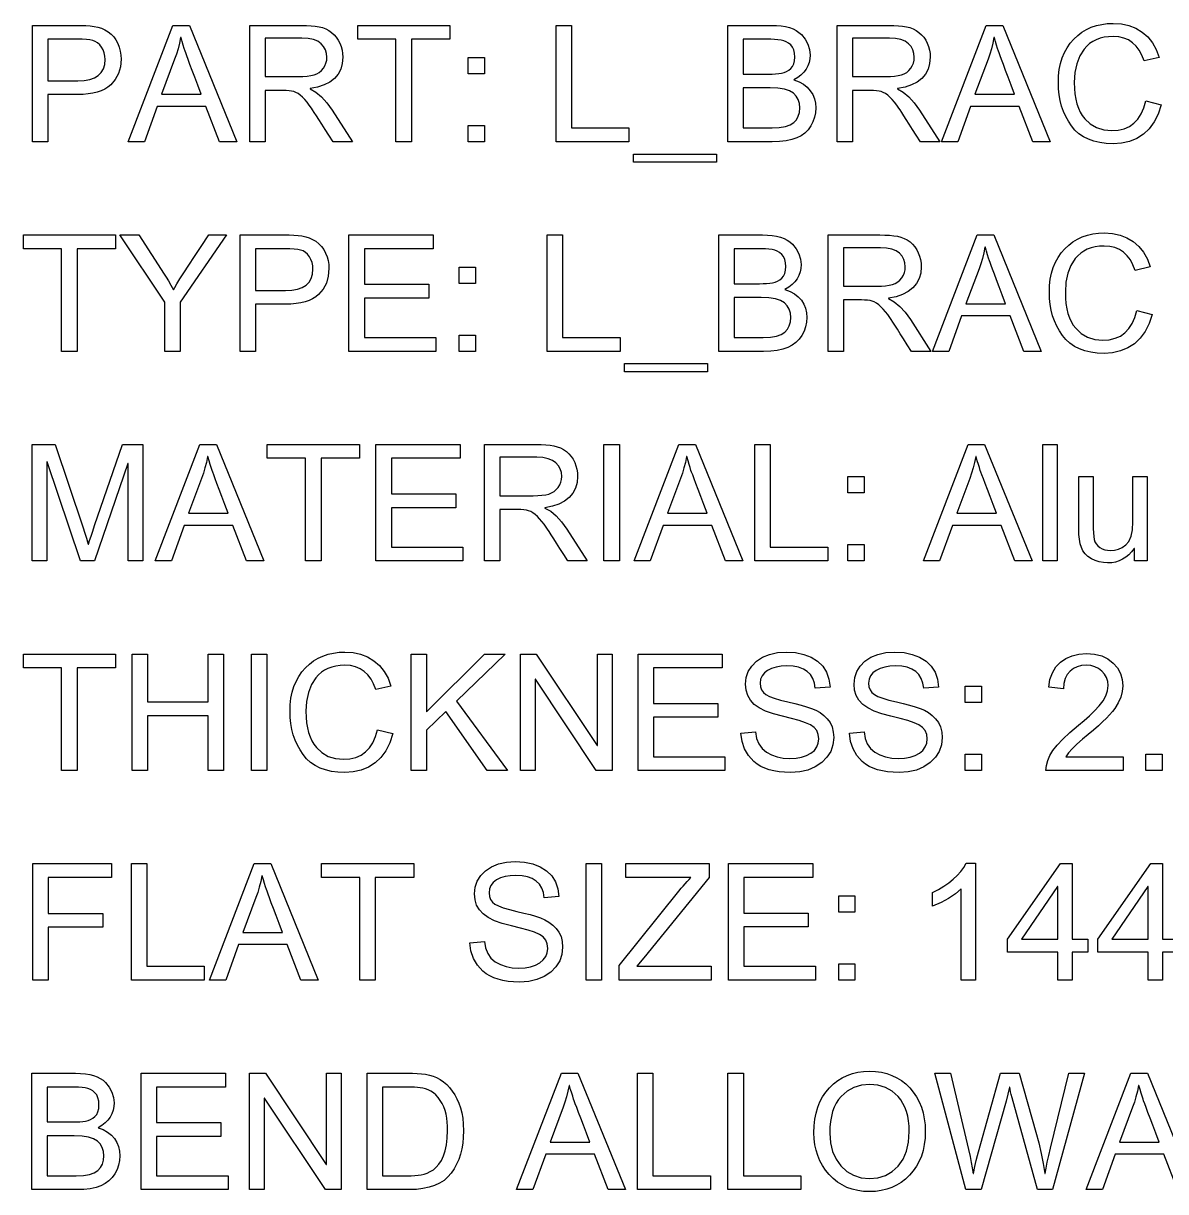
# Model space of a CAD drawing. Header units: millimetres. Extents: x 0 to 144, y 0 to 262.
# Drawn here: x 0.2 to 49.2, y 211.9 to 262.1 of the extents above; entities that cross this region are included whole.
import ezdxf

# ---------------------------------------------------------------- set-up
doc = ezdxf.new("R2010")
doc.units = ezdxf.units.MM
doc.layers.add('TEXT', color=7, linetype='CONTINUOUS')

msp = doc.modelspace()

# ---------------------------------------------------------------- linework, layer by layer
at = {"layer": 'TEXT'}
for points in [[(0.539, 262), (2.425, 262), (2.641, 261.997), (2.841, 261.989), (3.025, 261.975), (3.194, 261.956), (3.352, 261.925), (3.505, 261.876), (3.652, 261.81), (3.793, 261.725), (3.922, 261.624), (4.035, 261.506), (4.131, 261.372), (4.21, 261.221), (4.272, 261.059), (4.317, 260.895), (4.343, 260.726), (4.352, 260.554), (4.324, 260.225), (4.241, 259.93), (4.102, 259.67), (3.907, 259.444), (3.787, 259.346), (3.651, 259.261), (3.498, 259.189), (3.328, 259.13), (3.141, 259.085), (2.937, 259.052), (2.717, 259.032), (2.48, 259.026), (1.201, 259.026), (1.201, 257), (0.539, 257), (0.539, 262)], [(9.325, 257), (8.578, 257), (7.991, 258.521), (5.904, 258.521), (5.351, 257), (4.652, 257), (6.572, 262), (7.285, 262), (9.325, 257)], [(14.284, 257), (13.452, 257), (13.274, 257.281), (13.113, 257.533), (12.971, 257.757), (12.846, 257.952), (12.739, 258.119), (12.65, 258.258), (12.578, 258.368), (12.524, 258.45), (12.432, 258.579), (12.338, 258.7), (12.242, 258.811), (12.144, 258.912), (12.045, 258.999), (11.95, 259.069), (11.858, 259.121), (11.768, 259.156), (11.673, 259.178), (11.564, 259.194), (11.441, 259.203), (11.303, 259.207), (10.539, 259.207), (10.539, 257), (9.877, 257), (9.877, 262), (12.091, 262), (12.308, 261.996), (12.508, 261.986), (12.689, 261.967), (12.851, 261.942), (13, 261.905), (13.139, 261.852), (13.27, 261.783), (13.39, 261.698), (13.499, 261.599), (13.595, 261.488), (13.678, 261.365), (13.747, 261.229), (13.801, 261.086), (13.84, 260.938), (13.863, 260.787), (13.871, 260.632), (13.849, 260.363), (13.782, 260.122), (13.67, 259.908), (13.513, 259.722), (13.313, 259.565), (13.073, 259.44), (12.792, 259.347), (12.469, 259.285), (12.469, 259.271), (12.716, 259.131), (12.955, 258.933), (13.187, 258.676), (13.411, 258.361), (14.284, 257)], [(18.475, 261.407), (16.821, 261.407), (16.821, 257), (16.156, 257), (16.156, 261.407), (14.516, 261.407), (14.516, 262), (18.475, 262), (18.475, 261.407)], [(26.163, 257), (23.035, 257), (23.035, 262), (23.697, 262), (23.697, 257.593), (26.163, 257.593), (26.163, 257)], [(33.247, 259.66), (33.467, 259.577), (33.658, 259.472), (33.82, 259.345), (33.951, 259.195), (34.053, 259.028), (34.126, 258.848), (34.17, 258.657), (34.185, 258.453), (34.172, 258.247), (34.132, 258.05), (34.066, 257.862), (33.973, 257.682), (33.857, 257.518), (33.718, 257.377), (33.556, 257.26), (33.373, 257.165), (33.161, 257.093), (32.915, 257.041), (32.635, 257.01), (32.319, 257), (30.406, 257), (30.406, 262), (32.282, 262), (32.501, 261.994), (32.703, 261.975), (32.889, 261.944), (33.058, 261.901), (33.21, 261.845), (33.346, 261.777), (33.464, 261.697), (33.566, 261.604), (33.729, 261.401), (33.846, 261.187), (33.916, 260.961), (33.939, 260.724), (33.929, 260.564), (33.896, 260.409), (33.842, 260.261), (33.767, 260.119), (33.67, 259.986), (33.551, 259.865), (33.41, 259.757), (33.247, 259.66)], [(39.512, 257), (38.68, 257), (38.502, 257.281), (38.342, 257.533), (38.2, 257.757), (38.075, 257.952), (37.968, 258.119), (37.878, 258.258), (37.806, 258.368), (37.752, 258.45), (37.661, 258.579), (37.567, 258.7), (37.471, 258.811), (37.372, 258.912), (37.274, 258.999), (37.179, 259.069), (37.086, 259.121), (36.997, 259.156), (36.902, 259.178), (36.793, 259.194), (36.669, 259.203), (36.531, 259.207), (35.767, 259.207), (35.767, 257), (35.106, 257), (35.106, 262), (37.319, 262), (37.537, 261.996), (37.736, 261.986), (37.917, 261.967), (38.08, 261.942), (38.229, 261.905), (38.368, 261.852), (38.498, 261.783), (38.619, 261.698), (38.728, 261.599), (38.824, 261.488), (38.906, 261.365), (38.975, 261.229), (39.03, 261.086), (39.068, 260.938), (39.092, 260.787), (39.1, 260.632), (39.077, 260.363), (39.01, 260.122), (38.898, 259.908), (38.741, 259.722), (38.542, 259.565), (38.302, 259.44), (38.02, 259.347), (37.698, 259.285), (37.698, 259.271), (37.945, 259.131), (38.184, 258.933), (38.415, 258.676), (38.639, 258.361), (39.512, 257)], [(44.256, 257), (43.51, 257), (42.923, 258.521), (40.836, 258.521), (40.283, 257), (39.584, 257), (41.504, 262), (42.217, 262), (44.256, 257)], [(49.021, 258.586), (48.892, 258.191), (48.721, 257.851), (48.511, 257.563), (48.259, 257.329), (47.973, 257.148), (47.661, 257.018), (47.321, 256.941), (46.954, 256.915), (46.658, 256.927), (46.382, 256.963), (46.127, 257.023), (45.893, 257.107), (45.68, 257.215), (45.488, 257.347), (45.316, 257.504), (45.165, 257.684), (45.034, 257.881), (44.92, 258.088), (44.824, 258.305), (44.745, 258.531), (44.683, 258.767), (44.639, 259.013), (44.613, 259.269), (44.604, 259.534), (44.615, 259.825), (44.646, 260.1), (44.697, 260.359), (44.769, 260.601), (44.862, 260.827), (44.976, 261.037), (45.11, 261.231), (45.264, 261.408), (45.435, 261.567), (45.618, 261.704), (45.812, 261.821), (46.019, 261.916), (46.236, 261.99), (46.466, 262.043), (46.708, 262.075), (46.961, 262.085), (47.313, 262.062), (47.638, 261.992), (47.937, 261.876), (48.209, 261.714), (48.449, 261.506), (48.65, 261.256), (48.812, 260.962), (48.936, 260.626), (48.288, 260.472), (48.195, 260.717), (48.082, 260.929), (47.946, 261.109), (47.79, 261.256), (47.612, 261.371), (47.414, 261.453), (47.195, 261.503), (46.954, 261.519), (46.756, 261.511), (46.57, 261.486), (46.396, 261.444), (46.235, 261.385), (46.086, 261.309), (45.949, 261.217), (45.825, 261.108), (45.713, 260.982), (45.528, 260.69), (45.396, 260.353), (45.316, 259.97), (45.29, 259.541), (45.297, 259.288), (45.318, 259.053), (45.352, 258.833), (45.401, 258.631), (45.464, 258.446), (45.54, 258.277), (45.631, 258.124), (45.735, 257.989), (45.974, 257.767), (46.248, 257.608), (46.555, 257.513), (46.896, 257.481), (47.176, 257.501), (47.428, 257.56), (47.653, 257.659), (47.85, 257.798), (48.019, 257.977), (48.161, 258.195), (48.276, 258.454), (48.363, 258.753), (49.021, 258.586)], [(1.201, 259.619), (2.486, 259.619), (2.763, 259.634), (3.003, 259.677), (3.205, 259.748), (3.371, 259.848), (3.5, 259.976), (3.593, 260.134), (3.648, 260.319), (3.666, 260.533), (3.657, 260.679), (3.628, 260.816), (3.58, 260.944), (3.513, 261.064), (3.432, 261.168), (3.342, 261.251), (3.243, 261.311), (3.136, 261.35), (3.011, 261.375), (2.859, 261.392), (2.679, 261.403), (2.473, 261.407), (1.201, 261.407), (1.201, 259.619)], [(7.79, 259.046), (7.645, 259.43), (7.516, 259.77), (7.405, 260.067), (7.31, 260.319), (7.232, 260.527), (7.17, 260.692), (7.126, 260.813), (7.098, 260.89), (7.057, 261.009), (7.015, 261.147), (6.97, 261.303), (6.924, 261.478), (6.907, 261.478), (6.855, 261.23), (6.795, 260.992), (6.727, 260.763), (6.651, 260.544), (6.091, 259.046), (7.79, 259.046)], [(10.539, 259.8), (11.958, 259.8), (12.161, 259.805), (12.343, 259.818), (12.502, 259.841), (12.638, 259.873), (12.757, 259.919), (12.864, 259.981), (12.958, 260.061), (13.039, 260.158), (13.105, 260.267), (13.151, 260.383), (13.18, 260.504), (13.189, 260.632), (13.173, 260.796), (13.127, 260.948), (13.049, 261.086), (12.94, 261.212), (12.795, 261.317), (12.61, 261.391), (12.384, 261.436), (12.118, 261.451), (10.539, 261.451), (10.539, 259.8)], [(31.068, 259.906), (32.152, 259.906), (32.313, 259.908), (32.459, 259.915), (32.593, 259.927), (32.713, 259.943), (32.823, 259.97), (32.927, 260.012), (33.024, 260.069), (33.114, 260.141), (33.19, 260.232), (33.244, 260.346), (33.277, 260.481), (33.288, 260.639), (33.277, 260.805), (33.244, 260.947), (33.189, 261.067), (33.112, 261.163), (33.02, 261.239), (32.92, 261.299), (32.81, 261.342), (32.693, 261.369), (32.562, 261.385), (32.414, 261.397), (32.249, 261.404), (32.067, 261.407), (31.068, 261.407), (31.068, 259.906)], [(35.767, 259.8), (37.186, 259.8), (37.39, 259.805), (37.571, 259.818), (37.73, 259.841), (37.867, 259.873), (37.986, 259.919), (38.092, 259.981), (38.186, 260.061), (38.267, 260.158), (38.333, 260.267), (38.38, 260.383), (38.408, 260.504), (38.417, 260.632), (38.402, 260.796), (38.355, 260.948), (38.277, 261.086), (38.168, 261.212), (38.024, 261.317), (37.839, 261.391), (37.613, 261.436), (37.347, 261.451), (35.767, 261.451), (35.767, 259.8)], [(42.722, 259.046), (42.577, 259.43), (42.448, 259.77), (42.337, 260.067), (42.242, 260.319), (42.163, 260.527), (42.102, 260.692), (42.057, 260.813), (42.029, 260.89), (41.989, 261.009), (41.947, 261.147), (41.902, 261.303), (41.855, 261.478), (41.838, 261.478), (41.787, 261.23), (41.727, 260.992), (41.659, 260.763), (41.583, 260.544), (41.023, 259.046), (42.722, 259.046)], [(19.956, 259.92), (19.256, 259.92), (19.256, 260.619), (19.956, 260.619), (19.956, 259.92)], [(31.068, 257.593), (32.312, 257.593), (32.621, 257.608), (32.879, 257.651), (33.085, 257.722), (33.24, 257.822), (33.354, 257.947), (33.435, 258.094), (33.483, 258.263), (33.499, 258.453), (33.482, 258.645), (33.43, 258.814), (33.344, 258.961), (33.223, 259.086), (33.057, 259.185), (32.836, 259.256), (32.559, 259.298), (32.227, 259.312), (31.068, 259.312), (31.068, 257.593)], [(19.956, 257), (19.256, 257), (19.256, 257.699), (19.956, 257.699), (19.956, 257)], [(29.928, 256.127), (26.354, 256.127), (26.354, 256.475), (29.928, 256.475), (29.928, 256.127)], [(4.113, 252.407), (2.459, 252.407), (2.459, 248), (1.794, 248), (1.794, 252.407), (0.153, 252.407), (0.153, 253), (4.113, 253), (4.113, 252.407)], [(8.885, 253), (6.893, 250.118), (6.893, 248), (6.228, 248), (6.228, 250.118), (4.301, 253), (5.106, 253), (6.204, 251.319), (6.291, 251.181), (6.386, 251.023), (6.489, 250.845), (6.6, 250.647), (6.655, 250.745), (6.748, 250.899), (6.88, 251.109), (7.05, 251.375), (7.258, 251.697), (7.505, 252.075), (7.79, 252.51), (8.114, 253), (8.885, 253)], [(9.465, 253), (11.351, 253), (11.566, 252.997), (11.766, 252.989), (11.951, 252.975), (12.12, 252.956), (12.278, 252.925), (12.431, 252.876), (12.577, 252.81), (12.718, 252.725), (12.848, 252.624), (12.961, 252.506), (13.057, 252.372), (13.136, 252.221), (13.198, 252.059), (13.242, 251.895), (13.269, 251.726), (13.278, 251.554), (13.25, 251.225), (13.166, 250.93), (13.027, 250.67), (12.833, 250.444), (12.713, 250.346), (12.576, 250.261), (12.423, 250.189), (12.253, 250.13), (12.066, 250.085), (11.863, 250.052), (11.642, 250.032), (11.405, 250.026), (10.126, 250.026), (10.126, 248), (9.465, 248), (9.465, 253)], [(17.872, 248), (14.137, 248), (14.137, 253), (17.756, 253), (17.756, 252.407), (14.799, 252.407), (14.799, 250.879), (17.565, 250.879), (17.565, 250.285), (14.799, 250.285), (14.799, 248.593), (17.872, 248.593), (17.872, 248)], [(25.778, 248), (22.65, 248), (22.65, 253), (23.312, 253), (23.312, 248.593), (25.778, 248.593), (25.778, 248)], [(32.862, 250.66), (33.082, 250.577), (33.273, 250.472), (33.434, 250.345), (33.566, 250.195), (33.668, 250.028), (33.741, 249.848), (33.785, 249.657), (33.799, 249.453), (33.786, 249.247), (33.747, 249.05), (33.681, 248.862), (33.588, 248.682), (33.471, 248.518), (33.332, 248.377), (33.171, 248.26), (32.988, 248.165), (32.776, 248.093), (32.53, 248.041), (32.249, 248.01), (31.934, 248), (30.02, 248), (30.02, 253), (31.896, 253), (32.116, 252.994), (32.318, 252.975), (32.504, 252.944), (32.673, 252.901), (32.825, 252.845), (32.96, 252.777), (33.079, 252.697), (33.18, 252.604), (33.344, 252.401), (33.461, 252.187), (33.531, 251.961), (33.554, 251.724), (33.543, 251.564), (33.511, 251.409), (33.457, 251.261), (33.382, 251.119), (33.285, 250.986), (33.166, 250.865), (33.024, 250.757), (32.862, 250.66)], [(39.127, 248), (38.295, 248), (38.117, 248.281), (37.957, 248.533), (37.814, 248.757), (37.689, 248.952), (37.582, 249.119), (37.493, 249.258), (37.421, 249.368), (37.367, 249.45), (37.275, 249.579), (37.182, 249.7), (37.085, 249.811), (36.987, 249.912), (36.888, 249.999), (36.793, 250.069), (36.701, 250.121), (36.612, 250.156), (36.517, 250.178), (36.407, 250.194), (36.284, 250.203), (36.146, 250.207), (35.382, 250.207), (35.382, 248), (34.72, 248), (34.72, 253), (36.934, 253), (37.151, 252.996), (37.351, 252.986), (37.532, 252.967), (37.694, 252.942), (37.843, 252.905), (37.983, 252.852), (38.113, 252.783), (38.233, 252.698), (38.343, 252.599), (38.438, 252.488), (38.521, 252.365), (38.59, 252.229), (38.644, 252.086), (38.683, 251.938), (38.706, 251.787), (38.714, 251.632), (38.692, 251.363), (38.625, 251.122), (38.513, 250.908), (38.356, 250.722), (38.157, 250.565), (37.916, 250.44), (37.635, 250.347), (37.312, 250.285), (37.312, 250.271), (37.559, 250.131), (37.798, 249.933), (38.03, 249.676), (38.254, 249.361), (39.127, 248)], [(43.871, 248), (43.124, 248), (42.538, 249.521), (40.45, 249.521), (39.898, 248), (39.198, 248), (41.119, 253), (41.832, 253), (43.871, 248)], [(48.636, 249.586), (48.506, 249.191), (48.336, 248.851), (48.125, 248.563), (47.873, 248.329), (47.588, 248.148), (47.275, 248.018), (46.936, 247.941), (46.569, 247.915), (46.272, 247.927), (45.997, 247.963), (45.742, 248.023), (45.508, 248.107), (45.295, 248.215), (45.102, 248.347), (44.931, 248.504), (44.78, 248.684), (44.649, 248.881), (44.535, 249.088), (44.438, 249.305), (44.359, 249.531), (44.298, 249.767), (44.254, 250.013), (44.228, 250.269), (44.219, 250.534), (44.229, 250.825), (44.26, 251.1), (44.312, 251.359), (44.384, 251.601), (44.477, 251.827), (44.59, 252.037), (44.724, 252.231), (44.879, 252.408), (45.05, 252.567), (45.232, 252.704), (45.427, 252.821), (45.633, 252.916), (45.851, 252.99), (46.081, 253.043), (46.322, 253.075), (46.576, 253.085), (46.927, 253.062), (47.253, 252.992), (47.552, 252.876), (47.824, 252.714), (48.064, 252.506), (48.265, 252.256), (48.427, 251.962), (48.55, 251.626), (47.902, 251.472), (47.81, 251.717), (47.696, 251.929), (47.561, 252.109), (47.405, 252.256), (47.227, 252.371), (47.028, 252.453), (46.809, 252.503), (46.569, 252.519), (46.37, 252.511), (46.184, 252.486), (46.011, 252.444), (45.849, 252.385), (45.7, 252.309), (45.564, 252.217), (45.439, 252.108), (45.327, 251.982), (45.142, 251.69), (45.01, 251.353), (44.931, 250.97), (44.905, 250.541), (44.911, 250.288), (44.932, 250.053), (44.967, 249.833), (45.016, 249.631), (45.078, 249.446), (45.155, 249.277), (45.245, 249.124), (45.35, 248.989), (45.589, 248.767), (45.862, 248.608), (46.17, 248.513), (46.511, 248.481), (46.79, 248.501), (47.043, 248.56), (47.267, 248.659), (47.464, 248.798), (47.634, 248.977), (47.776, 249.195), (47.89, 249.454), (47.977, 249.753), (48.636, 249.586)], [(10.126, 250.619), (11.412, 250.619), (11.689, 250.634), (11.928, 250.677), (12.131, 250.748), (12.297, 250.848), (12.426, 250.976), (12.518, 251.134), (12.574, 251.319), (12.592, 251.533), (12.582, 251.679), (12.554, 251.816), (12.506, 251.944), (12.439, 252.064), (12.357, 252.168), (12.268, 252.251), (12.169, 252.311), (12.062, 252.35), (11.936, 252.375), (11.784, 252.392), (11.605, 252.403), (11.398, 252.407), (10.126, 252.407), (10.126, 250.619)], [(30.682, 250.906), (31.767, 250.906), (31.927, 250.908), (32.074, 250.915), (32.208, 250.927), (32.328, 250.943), (32.438, 250.97), (32.541, 251.012), (32.638, 251.069), (32.729, 251.141), (32.805, 251.232), (32.859, 251.346), (32.892, 251.481), (32.902, 251.639), (32.891, 251.805), (32.859, 251.947), (32.804, 252.067), (32.727, 252.163), (32.635, 252.239), (32.534, 252.299), (32.425, 252.342), (32.307, 252.369), (32.177, 252.385), (32.029, 252.397), (31.864, 252.404), (31.681, 252.407), (30.682, 252.407), (30.682, 250.906)], [(35.382, 250.8), (36.801, 250.8), (37.004, 250.805), (37.186, 250.818), (37.345, 250.841), (37.481, 250.873), (37.6, 250.919), (37.707, 250.981), (37.801, 251.061), (37.882, 251.158), (37.948, 251.267), (37.995, 251.383), (38.023, 251.504), (38.032, 251.632), (38.016, 251.796), (37.97, 251.948), (37.892, 252.086), (37.783, 252.212), (37.638, 252.317), (37.453, 252.391), (37.227, 252.436), (36.961, 252.451), (35.382, 252.451), (35.382, 250.8)], [(42.336, 250.046), (42.191, 250.43), (42.063, 250.77), (41.951, 251.067), (41.856, 251.319), (41.778, 251.527), (41.717, 251.692), (41.672, 251.813), (41.644, 251.89), (41.604, 252.009), (41.561, 252.147), (41.517, 252.303), (41.47, 252.478), (41.453, 252.478), (41.401, 252.23), (41.341, 251.992), (41.273, 251.763), (41.197, 251.544), (40.638, 250.046), (42.336, 250.046)], [(19.57, 250.92), (18.871, 250.92), (18.871, 251.619), (19.57, 251.619), (19.57, 250.92)], [(30.682, 248.593), (31.927, 248.593), (32.236, 248.608), (32.493, 248.651), (32.7, 248.722), (32.855, 248.822), (32.968, 248.947), (33.049, 249.094), (33.098, 249.263), (33.114, 249.453), (33.097, 249.645), (33.045, 249.814), (32.959, 249.961), (32.838, 250.086), (32.672, 250.185), (32.451, 250.256), (32.174, 250.298), (31.842, 250.312), (30.682, 250.312), (30.682, 248.593)], [(19.57, 248), (18.871, 248), (18.871, 248.699), (19.57, 248.699), (19.57, 248)], [(29.543, 247.127), (25.969, 247.127), (25.969, 247.475), (29.543, 247.475), (29.543, 247.127)], [(5.286, 239), (4.659, 239), (4.659, 243.185), (4.645, 243.185), (3.206, 239), (2.613, 239), (1.18, 243.253), (1.16, 243.253), (1.16, 239), (0.532, 239), (0.532, 244), (1.521, 244), (2.705, 240.46), (2.793, 240.192), (2.861, 239.98), (2.907, 239.822), (2.933, 239.72), (2.947, 239.72), (2.998, 239.878), (3.059, 240.065), (3.131, 240.279), (3.213, 240.521), (4.407, 244), (5.286, 244), (5.286, 239)], [(10.484, 239), (9.737, 239), (9.151, 240.521), (7.063, 240.521), (6.511, 239), (5.812, 239), (7.732, 244), (8.445, 244), (10.484, 239)], [(14.591, 243.407), (12.937, 243.407), (12.937, 239), (12.271, 239), (12.271, 243.407), (10.631, 243.407), (10.631, 244), (14.591, 244), (14.591, 243.407)], [(19.031, 239), (15.297, 239), (15.297, 244), (18.915, 244), (18.915, 243.407), (15.958, 243.407), (15.958, 241.879), (18.724, 241.879), (18.724, 241.285), (15.958, 241.285), (15.958, 239.593), (19.031, 239.593), (19.031, 239)], [(24.369, 239), (23.537, 239), (23.359, 239.281), (23.199, 239.533), (23.056, 239.757), (22.931, 239.952), (22.824, 240.119), (22.735, 240.258), (22.663, 240.368), (22.609, 240.45), (22.518, 240.579), (22.424, 240.7), (22.327, 240.811), (22.229, 240.912), (22.131, 240.999), (22.035, 241.069), (21.943, 241.121), (21.854, 241.156), (21.759, 241.178), (21.649, 241.194), (21.526, 241.203), (21.388, 241.207), (20.624, 241.207), (20.624, 239), (19.962, 239), (19.962, 244), (22.176, 244), (22.394, 243.996), (22.593, 243.986), (22.774, 243.967), (22.937, 243.942), (23.085, 243.905), (23.225, 243.852), (23.355, 243.783), (23.475, 243.698), (23.585, 243.599), (23.681, 243.488), (23.763, 243.365), (23.832, 243.229), (23.886, 243.086), (23.925, 242.938), (23.949, 242.787), (23.956, 242.632), (23.934, 242.363), (23.867, 242.122), (23.755, 241.908), (23.598, 241.722), (23.399, 241.565), (23.158, 241.44), (22.877, 241.347), (22.555, 241.285), (22.555, 241.271), (22.801, 241.131), (23.041, 240.933), (23.272, 240.676), (23.496, 240.361), (24.369, 239)], [(25.754, 239), (25.089, 239), (25.089, 244), (25.754, 244), (25.754, 239)], [(31.054, 239), (30.307, 239), (29.72, 240.521), (27.633, 240.521), (27.08, 239), (26.381, 239), (28.302, 244), (29.014, 244), (31.054, 239)], [(34.7, 239), (31.572, 239), (31.572, 244), (32.234, 244), (32.234, 239.593), (34.7, 239.593), (34.7, 239)], [(43.479, 239), (42.732, 239), (42.145, 240.521), (40.058, 240.521), (39.505, 239), (38.806, 239), (40.726, 244), (41.439, 244), (43.479, 239)], [(44.553, 239), (43.939, 239), (43.939, 244), (44.553, 244), (44.553, 239)], [(8.95, 241.046), (8.804, 241.43), (8.676, 241.77), (8.564, 242.067), (8.469, 242.319), (8.391, 242.527), (8.33, 242.692), (8.285, 242.813), (8.257, 242.89), (8.217, 243.009), (8.174, 243.147), (8.13, 243.303), (8.083, 243.478), (8.066, 243.478), (8.014, 243.23), (7.954, 242.992), (7.886, 242.763), (7.81, 242.544), (7.251, 241.046), (8.95, 241.046)], [(20.624, 241.8), (22.043, 241.8), (22.247, 241.805), (22.428, 241.818), (22.587, 241.841), (22.723, 241.873), (22.842, 241.919), (22.949, 241.981), (23.043, 242.061), (23.124, 242.158), (23.19, 242.267), (23.237, 242.383), (23.265, 242.504), (23.274, 242.632), (23.259, 242.796), (23.212, 242.948), (23.134, 243.086), (23.025, 243.212), (22.88, 243.317), (22.695, 243.391), (22.47, 243.436), (22.203, 243.451), (20.624, 243.451), (20.624, 241.8)], [(29.519, 241.046), (29.374, 241.43), (29.246, 241.77), (29.134, 242.067), (29.039, 242.319), (28.961, 242.527), (28.899, 242.692), (28.855, 242.813), (28.827, 242.89), (28.786, 243.009), (28.744, 243.147), (28.699, 243.303), (28.653, 243.478), (28.636, 243.478), (28.584, 243.23), (28.524, 242.992), (28.456, 242.763), (28.38, 242.544), (27.821, 241.046), (29.519, 241.046)], [(41.944, 241.046), (41.799, 241.43), (41.671, 241.77), (41.559, 242.067), (41.464, 242.319), (41.386, 242.527), (41.324, 242.692), (41.28, 242.813), (41.252, 242.89), (41.211, 243.009), (41.169, 243.147), (41.124, 243.303), (41.078, 243.478), (41.061, 243.478), (41.009, 243.23), (40.949, 242.992), (40.881, 242.763), (40.805, 242.544), (40.246, 241.046), (41.944, 241.046)], [(36.259, 241.92), (35.559, 241.92), (35.559, 242.619), (36.259, 242.619), (36.259, 241.92)], [(48.424, 239), (47.875, 239), (47.875, 239.532), (47.858, 239.532), (47.749, 239.387), (47.631, 239.262), (47.503, 239.156), (47.366, 239.069), (47.219, 239.002), (47.063, 238.953), (46.898, 238.924), (46.722, 238.915), (46.537, 238.926), (46.358, 238.959), (46.186, 239.014), (46.021, 239.09), (45.874, 239.187), (45.753, 239.299), (45.659, 239.429), (45.592, 239.575), (45.545, 239.74), (45.511, 239.929), (45.491, 240.14), (45.484, 240.374), (45.484, 242.619), (46.098, 242.619), (46.098, 240.613), (46.101, 240.39), (46.11, 240.201), (46.124, 240.045), (46.144, 239.924), (46.177, 239.825), (46.227, 239.735), (46.297, 239.653), (46.385, 239.582), (46.487, 239.523), (46.598, 239.48), (46.719, 239.455), (46.849, 239.447), (47.02, 239.462), (47.186, 239.507), (47.347, 239.582), (47.503, 239.687), (47.638, 239.84), (47.734, 240.057), (47.791, 240.339), (47.81, 240.685), (47.81, 242.619), (48.424, 242.619), (48.424, 239)], [(36.259, 239), (35.559, 239), (35.559, 239.699), (36.259, 239.699), (36.259, 239)], [(4.113, 234.407), (2.459, 234.407), (2.459, 230), (1.794, 230), (1.794, 234.407), (0.153, 234.407), (0.153, 235), (4.113, 235), (4.113, 234.407)], [(8.752, 230), (8.087, 230), (8.087, 232.353), (5.488, 232.353), (5.488, 230), (4.826, 230), (4.826, 235), (5.488, 235), (5.488, 232.947), (8.087, 232.947), (8.087, 235), (8.752, 235), (8.752, 230)], [(10.617, 230), (9.952, 230), (9.952, 235), (10.617, 235), (10.617, 230)], [(16.023, 231.586), (15.894, 231.191), (15.723, 230.851), (15.513, 230.563), (15.261, 230.329), (14.975, 230.148), (14.663, 230.018), (14.323, 229.941), (13.956, 229.915), (13.66, 229.927), (13.384, 229.963), (13.129, 230.023), (12.895, 230.107), (12.682, 230.215), (12.49, 230.347), (12.318, 230.504), (12.167, 230.684), (12.036, 230.881), (11.922, 231.088), (11.826, 231.305), (11.747, 231.531), (11.685, 231.767), (11.641, 232.013), (11.615, 232.269), (11.606, 232.534), (11.617, 232.825), (11.648, 233.1), (11.699, 233.359), (11.771, 233.601), (11.864, 233.827), (11.978, 234.037), (12.112, 234.231), (12.266, 234.408), (12.437, 234.567), (12.62, 234.704), (12.814, 234.821), (13.021, 234.916), (13.239, 234.99), (13.468, 235.043), (13.71, 235.075), (13.963, 235.085), (14.315, 235.062), (14.64, 234.992), (14.939, 234.876), (15.211, 234.714), (15.451, 234.506), (15.652, 234.256), (15.815, 233.962), (15.938, 233.626), (15.29, 233.472), (15.197, 233.717), (15.084, 233.929), (14.948, 234.109), (14.792, 234.256), (14.614, 234.371), (14.416, 234.453), (14.197, 234.503), (13.956, 234.519), (13.758, 234.511), (13.572, 234.486), (13.398, 234.444), (13.237, 234.385), (13.088, 234.309), (12.951, 234.217), (12.827, 234.108), (12.715, 233.982), (12.53, 233.69), (12.398, 233.353), (12.318, 232.97), (12.292, 232.541), (12.299, 232.288), (12.32, 232.053), (12.355, 231.833), (12.403, 231.631), (12.466, 231.446), (12.542, 231.277), (12.633, 231.124), (12.737, 230.989), (12.977, 230.767), (13.25, 230.608), (13.557, 230.513), (13.898, 230.481), (14.178, 230.501), (14.43, 230.56), (14.655, 230.659), (14.852, 230.798), (15.021, 230.977), (15.163, 231.195), (15.278, 231.454), (15.365, 231.753), (16.023, 231.586)], [(20.941, 230), (20.068, 230), (18.295, 232.527), (17.469, 231.733), (17.469, 230), (16.808, 230), (16.808, 235), (17.469, 235), (17.469, 232.52), (19.956, 235), (20.849, 235), (18.755, 232.974), (20.941, 230)], [(25.44, 230), (24.761, 230), (22.149, 233.926), (22.135, 233.926), (22.135, 230), (21.508, 230), (21.508, 235), (22.183, 235), (24.795, 231.074), (24.809, 231.074), (24.809, 235), (25.44, 235), (25.44, 230)], [(30.286, 230), (26.552, 230), (26.552, 235), (30.171, 235), (30.171, 234.407), (27.214, 234.407), (27.214, 232.879), (29.98, 232.879), (29.98, 232.285), (27.214, 232.285), (27.214, 230.593), (30.286, 230.593), (30.286, 230)], [(34.164, 233.533), (34.128, 233.757), (34.058, 233.952), (33.955, 234.116), (33.82, 234.251), (33.652, 234.357), (33.451, 234.432), (33.217, 234.477), (32.95, 234.492), (32.706, 234.48), (32.486, 234.444), (32.29, 234.384), (32.118, 234.301), (31.978, 234.194), (31.878, 234.066), (31.817, 233.916), (31.797, 233.745), (31.813, 233.593), (31.859, 233.462), (31.936, 233.352), (32.045, 233.262), (32.197, 233.183), (32.405, 233.104), (32.67, 233.025), (32.991, 232.947), (33.287, 232.878), (33.555, 232.809), (33.794, 232.738), (34.004, 232.667), (34.193, 232.586), (34.368, 232.484), (34.529, 232.363), (34.676, 232.222), (34.798, 232.058), (34.886, 231.869), (34.938, 231.653), (34.956, 231.412), (34.924, 231.103), (34.827, 230.822), (34.667, 230.568), (34.442, 230.341), (34.166, 230.155), (33.851, 230.021), (33.497, 229.941), (33.104, 229.915), (32.848, 229.922), (32.61, 229.944), (32.388, 229.981), (32.182, 230.032), (31.993, 230.099), (31.821, 230.179), (31.665, 230.275), (31.526, 230.385), (31.295, 230.638), (31.126, 230.926), (31.018, 231.249), (30.972, 231.606), (31.6, 231.661), (31.645, 231.381), (31.738, 231.142), (31.877, 230.944), (32.063, 230.786), (32.284, 230.666), (32.526, 230.58), (32.791, 230.529), (33.076, 230.512), (33.341, 230.526), (33.579, 230.569), (33.79, 230.64), (33.975, 230.74), (34.125, 230.865), (34.232, 231.01), (34.296, 231.175), (34.318, 231.361), (34.295, 231.552), (34.228, 231.715), (34.116, 231.85), (33.96, 231.958), (33.75, 232.051), (33.48, 232.144), (33.149, 232.236), (32.758, 232.328), (32.365, 232.428), (32.031, 232.547), (31.757, 232.685), (31.542, 232.841), (31.379, 233.019), (31.263, 233.221), (31.193, 233.449), (31.17, 233.701), (31.199, 233.988), (31.288, 234.249), (31.435, 234.484), (31.641, 234.693), (31.897, 234.865), (32.196, 234.987), (32.538, 235.061), (32.923, 235.085), (33.319, 235.061), (33.674, 234.988), (33.988, 234.866), (34.262, 234.695), (34.485, 234.479), (34.649, 234.222), (34.754, 233.924), (34.799, 233.585), (34.164, 233.533)], [(38.823, 233.533), (38.786, 233.757), (38.717, 233.952), (38.614, 234.116), (38.479, 234.251), (38.311, 234.357), (38.11, 234.432), (37.876, 234.477), (37.609, 234.492), (37.365, 234.48), (37.145, 234.444), (36.949, 234.384), (36.777, 234.301), (36.637, 234.194), (36.536, 234.066), (36.476, 233.916), (36.456, 233.745), (36.472, 233.593), (36.518, 233.462), (36.595, 233.352), (36.704, 233.262), (36.855, 233.183), (37.064, 233.104), (37.329, 233.025), (37.65, 232.947), (37.946, 232.878), (38.214, 232.809), (38.453, 232.738), (38.663, 232.667), (38.852, 232.586), (39.027, 232.484), (39.188, 232.363), (39.335, 232.222), (39.457, 232.058), (39.545, 231.869), (39.597, 231.653), (39.615, 231.412), (39.583, 231.103), (39.486, 230.822), (39.326, 230.568), (39.101, 230.341), (38.825, 230.155), (38.51, 230.021), (38.156, 229.941), (37.763, 229.915), (37.507, 229.922), (37.269, 229.944), (37.047, 229.981), (36.841, 230.032), (36.652, 230.099), (36.48, 230.179), (36.324, 230.275), (36.185, 230.385), (35.954, 230.638), (35.785, 230.926), (35.677, 231.249), (35.631, 231.606), (36.259, 231.661), (36.304, 231.381), (36.397, 231.142), (36.536, 230.944), (36.722, 230.786), (36.943, 230.666), (37.185, 230.58), (37.449, 230.529), (37.735, 230.512), (38, 230.526), (38.238, 230.569), (38.449, 230.64), (38.634, 230.74), (38.784, 230.865), (38.891, 231.01), (38.955, 231.175), (38.977, 231.361), (38.954, 231.552), (38.887, 231.715), (38.775, 231.85), (38.619, 231.958), (38.409, 232.051), (38.139, 232.144), (37.808, 232.236), (37.416, 232.328), (37.024, 232.428), (36.69, 232.547), (36.416, 232.685), (36.201, 232.841), (36.038, 233.019), (35.922, 233.221), (35.852, 233.449), (35.829, 233.701), (35.858, 233.988), (35.946, 234.249), (36.094, 234.484), (36.299, 234.693), (36.556, 234.865), (36.855, 234.987), (37.197, 235.061), (37.582, 235.085), (37.978, 235.061), (38.333, 234.988), (38.647, 234.866), (38.921, 234.695), (39.144, 234.479), (39.308, 234.222), (39.413, 233.924), (39.458, 233.585), (38.823, 233.533)], [(47.384, 230), (44.072, 230), (44.091, 230.212), (44.146, 230.425), (44.238, 230.64), (44.367, 230.856), (44.547, 231.086), (44.791, 231.344), (45.099, 231.629), (45.471, 231.941), (45.711, 232.141), (45.939, 232.346), (46.153, 232.556), (46.354, 232.771), (46.524, 232.989), (46.646, 233.207), (46.719, 233.426), (46.743, 233.646), (46.726, 233.827), (46.676, 233.992), (46.592, 234.14), (46.475, 234.272), (46.332, 234.38), (46.172, 234.457), (45.994, 234.504), (45.798, 234.519), (45.6, 234.503), (45.419, 234.456), (45.254, 234.376), (45.106, 234.265), (44.983, 234.122), (44.895, 233.948), (44.842, 233.743), (44.823, 233.506), (44.192, 233.578), (44.245, 233.908), (44.346, 234.198), (44.494, 234.446), (44.691, 234.652), (44.927, 234.815), (45.192, 234.931), (45.487, 235.001), (45.812, 235.024), (46.16, 234.998), (46.467, 234.922), (46.734, 234.795), (46.959, 234.616), (47.139, 234.402), (47.268, 234.167), (47.345, 233.91), (47.37, 233.632), (47.349, 233.391), (47.284, 233.148), (47.176, 232.904), (47.024, 232.659), (46.927, 232.53), (46.808, 232.391), (46.668, 232.242), (46.506, 232.083), (46.323, 231.913), (46.118, 231.732), (45.892, 231.542), (45.645, 231.34), (45.396, 231.131), (45.194, 230.937), (45.036, 230.758), (44.925, 230.593), (47.384, 230.593), (47.384, 230)], [(41.303, 232.92), (40.604, 232.92), (40.604, 233.619), (41.303, 233.619), (41.303, 232.92)], [(41.303, 230), (40.604, 230), (40.604, 230.699), (41.303, 230.699), (41.303, 230)], [(49.062, 230), (48.363, 230), (48.363, 230.699), (49.062, 230.699), (49.062, 230)], [(3.932, 225.407), (1.221, 225.407), (1.221, 223.858), (3.571, 223.858), (3.571, 223.265), (1.221, 223.265), (1.221, 221), (0.559, 221), (0.559, 226), (3.932, 226), (3.932, 225.407)], [(7.92, 221), (4.792, 221), (4.792, 226), (5.454, 226), (5.454, 221.593), (7.92, 221.593), (7.92, 221)], [(12.817, 221), (12.07, 221), (11.484, 222.521), (9.396, 222.521), (8.844, 221), (8.145, 221), (10.065, 226), (10.778, 226), (12.817, 221)], [(16.924, 225.407), (15.269, 225.407), (15.269, 221), (14.604, 221), (14.604, 225.407), (12.964, 225.407), (12.964, 226), (16.924, 226), (16.924, 225.407)], [(22.524, 224.533), (22.487, 224.757), (22.417, 224.952), (22.315, 225.116), (22.179, 225.251), (22.011, 225.357), (21.81, 225.432), (21.576, 225.477), (21.31, 225.492), (21.066, 225.48), (20.846, 225.444), (20.65, 225.384), (20.477, 225.301), (20.337, 225.194), (20.237, 225.066), (20.177, 224.916), (20.157, 224.745), (20.172, 224.593), (20.219, 224.462), (20.296, 224.352), (20.404, 224.262), (20.556, 224.183), (20.764, 224.104), (21.029, 224.025), (21.351, 223.947), (21.647, 223.878), (21.914, 223.809), (22.153, 223.738), (22.364, 223.667), (22.553, 223.586), (22.728, 223.484), (22.889, 223.363), (23.035, 223.222), (23.158, 223.058), (23.245, 222.869), (23.298, 222.653), (23.315, 222.412), (23.283, 222.103), (23.187, 221.822), (23.026, 221.568), (22.802, 221.341), (22.526, 221.155), (22.211, 221.021), (21.856, 220.941), (21.463, 220.915), (21.208, 220.922), (20.969, 220.944), (20.747, 220.981), (20.542, 221.032), (20.353, 221.099), (20.181, 221.179), (20.025, 221.275), (19.886, 221.385), (19.655, 221.638), (19.485, 221.926), (19.378, 222.249), (19.332, 222.606), (19.959, 222.661), (20.005, 222.381), (20.097, 222.142), (20.237, 221.944), (20.423, 221.786), (20.644, 221.666), (20.886, 221.58), (21.15, 221.529), (21.436, 221.512), (21.701, 221.526), (21.939, 221.569), (22.15, 221.64), (22.335, 221.74), (22.485, 221.865), (22.592, 222.01), (22.656, 222.175), (22.677, 222.361), (22.655, 222.552), (22.588, 222.715), (22.476, 222.85), (22.319, 222.958), (22.11, 223.051), (21.84, 223.144), (21.509, 223.236), (21.117, 223.328), (20.724, 223.428), (20.391, 223.547), (20.116, 223.685), (19.901, 223.841), (19.738, 224.019), (19.622, 224.221), (19.553, 224.449), (19.529, 224.701), (19.559, 224.988), (19.647, 225.249), (19.794, 225.484), (20, 225.693), (20.257, 225.865), (20.556, 225.987), (20.898, 226.061), (21.282, 226.085), (21.678, 226.061), (22.033, 225.988), (22.347, 225.866), (22.621, 225.695), (22.845, 225.479), (23.009, 225.222), (23.113, 224.924), (23.158, 224.585), (22.524, 224.533)], [(24.983, 221), (24.318, 221), (24.318, 226), (24.983, 226), (24.983, 221)], [(29.696, 221), (25.744, 221), (25.744, 221.621), (28.305, 224.813), (28.316, 224.831), (28.35, 224.874), (28.407, 224.943), (28.486, 225.036), (28.575, 225.14), (28.66, 225.236), (28.743, 225.325), (28.823, 225.407), (26.03, 225.407), (26.03, 226), (29.611, 226), (29.611, 225.407), (26.804, 221.952), (26.504, 221.593), (29.696, 221.593), (29.696, 221)], [(34.171, 221), (30.437, 221), (30.437, 226), (34.055, 226), (34.055, 225.407), (31.098, 225.407), (31.098, 223.879), (33.864, 223.879), (33.864, 223.285), (31.098, 223.285), (31.098, 221.593), (34.171, 221.593), (34.171, 221)], [(41.044, 221), (40.43, 221), (40.43, 224.912), (40.18, 224.702), (39.892, 224.509), (39.565, 224.332), (39.198, 224.172), (39.198, 224.765), (39.453, 224.896), (39.687, 225.035), (39.899, 225.181), (40.09, 225.334), (40.261, 225.495), (40.41, 225.664), (40.538, 225.84), (40.645, 226.024), (41.044, 226.024), (41.044, 221)], [(45.87, 222.194), (45.194, 222.194), (45.194, 221), (44.58, 221), (44.58, 222.194), (42.415, 222.194), (42.415, 222.76), (44.69, 226), (45.194, 226), (45.194, 222.76), (45.87, 222.76), (45.87, 222.194)], [(49.754, 222.194), (49.079, 222.194), (49.079, 221), (48.465, 221), (48.465, 222.194), (46.299, 222.194), (46.299, 222.76), (48.574, 226), (49.079, 226), (49.079, 222.76), (49.754, 222.76), (49.754, 222.194)], [(11.282, 223.046), (11.137, 223.43), (11.009, 223.77), (10.897, 224.067), (10.802, 224.319), (10.724, 224.527), (10.663, 224.692), (10.618, 224.813), (10.59, 224.89), (10.55, 225.009), (10.507, 225.147), (10.463, 225.303), (10.416, 225.478), (10.399, 225.478), (10.347, 225.23), (10.287, 224.992), (10.219, 224.763), (10.143, 224.544), (9.584, 223.046), (11.282, 223.046)], [(44.58, 222.76), (44.58, 225.018), (44.567, 225.018), (43.015, 222.76), (44.58, 222.76)], [(48.465, 222.76), (48.465, 225.018), (48.452, 225.018), (46.9, 222.76), (48.465, 222.76)], [(35.87, 223.92), (35.171, 223.92), (35.171, 224.619), (35.87, 224.619), (35.87, 223.92)], [(35.87, 221), (35.171, 221), (35.171, 221.699), (35.87, 221.699), (35.87, 221)], [(3.359, 214.66), (3.58, 214.577), (3.771, 214.472), (3.932, 214.345), (4.064, 214.195), (4.166, 214.028), (4.239, 213.848), (4.283, 213.657), (4.297, 213.453), (4.284, 213.247), (4.245, 213.05), (4.178, 212.862), (4.086, 212.682), (3.969, 212.518), (3.83, 212.377), (3.669, 212.26), (3.486, 212.165), (3.274, 212.093), (3.028, 212.041), (2.747, 212.01), (2.432, 212), (0.518, 212), (0.518, 217), (2.394, 217), (2.614, 216.994), (2.816, 216.975), (3.002, 216.944), (3.171, 216.901), (3.323, 216.845), (3.458, 216.777), (3.577, 216.697), (3.678, 216.604), (3.842, 216.401), (3.958, 216.187), (4.029, 215.961), (4.052, 215.724), (4.041, 215.564), (4.009, 215.409), (3.955, 215.261), (3.88, 215.119), (3.783, 214.986), (3.663, 214.865), (3.522, 214.757), (3.359, 214.66)], [(8.946, 212), (5.211, 212), (5.211, 217), (8.83, 217), (8.83, 216.407), (5.873, 216.407), (5.873, 214.879), (8.639, 214.879), (8.639, 214.285), (5.873, 214.285), (5.873, 212.593), (8.946, 212.593), (8.946, 212)], [(13.803, 212), (13.124, 212), (10.512, 215.926), (10.498, 215.926), (10.498, 212), (9.87, 212), (9.87, 217), (10.546, 217), (13.158, 213.074), (13.172, 213.074), (13.172, 217), (13.803, 217), (13.803, 212)], [(14.922, 217), (16.647, 217), (16.866, 216.997), (17.069, 216.988), (17.257, 216.974), (17.428, 216.954), (17.59, 216.923), (17.749, 216.875), (17.903, 216.81), (18.054, 216.729), (18.199, 216.631), (18.334, 216.516), (18.46, 216.384), (18.576, 216.236), (18.682, 216.073), (18.776, 215.899), (18.857, 215.713), (18.927, 215.515), (18.983, 215.3), (19.023, 215.064), (19.047, 214.806), (19.055, 214.527), (19.047, 214.257), (19.022, 213.999), (18.981, 213.754), (18.924, 213.521), (18.85, 213.3), (18.76, 213.091), (18.653, 212.895), (18.53, 212.711), (18.387, 212.544), (18.22, 212.4), (18.03, 212.278), (17.815, 212.178), (17.578, 212.1), (17.316, 212.044), (17.031, 212.011), (16.722, 212), (14.922, 212), (14.922, 217)], [(26.013, 212), (25.266, 212), (24.679, 213.521), (22.592, 213.521), (22.04, 212), (21.34, 212), (23.261, 217), (23.973, 217), (26.013, 212)], [(29.659, 212), (26.531, 212), (26.531, 217), (27.193, 217), (27.193, 212.593), (29.659, 212.593), (29.659, 212)], [(33.544, 212), (30.416, 212), (30.416, 217), (31.078, 217), (31.078, 212.593), (33.544, 212.593), (33.544, 212)], [(36.501, 217.085), (36.757, 217.074), (37.002, 217.041), (37.235, 216.985), (37.456, 216.907), (37.665, 216.807), (37.862, 216.684), (38.047, 216.54), (38.22, 216.372), (38.376, 216.187), (38.512, 215.988), (38.627, 215.774), (38.721, 215.546), (38.794, 215.304), (38.846, 215.048), (38.878, 214.778), (38.888, 214.493), (38.878, 214.21), (38.846, 213.94), (38.794, 213.685), (38.72, 213.444), (38.626, 213.217), (38.51, 213.005), (38.374, 212.806), (38.216, 212.622), (38.042, 212.457), (37.857, 212.313), (37.66, 212.191), (37.451, 212.092), (37.231, 212.014), (36.999, 211.959), (36.756, 211.926), (36.501, 211.915), (36.237, 211.926), (35.987, 211.961), (35.749, 212.018), (35.525, 212.098), (35.314, 212.201), (35.117, 212.327), (34.932, 212.476), (34.761, 212.648), (34.607, 212.836), (34.473, 213.035), (34.36, 213.244), (34.268, 213.462), (34.196, 213.691), (34.144, 213.93), (34.113, 214.179), (34.103, 214.439), (34.113, 214.738), (34.145, 215.022), (34.197, 215.288), (34.27, 215.539), (34.363, 215.773), (34.478, 215.991), (34.614, 216.192), (34.77, 216.378), (34.943, 216.543), (35.128, 216.687), (35.326, 216.809), (35.536, 216.908), (35.758, 216.986), (35.993, 217.041), (36.241, 217.074), (36.501, 217.085)], [(45.726, 217), (44.349, 212), (43.714, 212), (42.623, 215.939), (42.584, 216.082), (42.553, 216.206), (42.529, 216.312), (42.514, 216.4), (42.5, 216.4), (42.36, 215.806), (41.296, 212), (40.628, 212), (39.294, 217), (39.969, 217), (40.74, 213.719), (40.81, 213.418), (40.865, 213.16), (40.907, 212.944), (40.935, 212.771), (40.937, 212.743), (40.94, 212.722), (40.941, 212.707), (40.941, 212.699), (40.955, 212.699), (41.02, 213), (41.077, 213.255), (41.127, 213.464), (41.17, 213.627), (42.121, 217), (42.926, 217), (43.636, 214.473), (43.76, 214.009), (43.865, 213.559), (43.952, 213.122), (44.021, 212.699), (44.035, 212.699), (44.077, 212.919), (44.13, 213.174), (44.196, 213.463), (44.274, 213.787), (45.061, 217), (45.726, 217)], [(50.467, 212), (49.72, 212), (49.134, 213.521), (47.046, 213.521), (46.494, 212), (45.795, 212), (47.715, 217), (48.428, 217), (50.467, 212)], [(1.18, 214.906), (2.265, 214.906), (2.425, 214.908), (2.572, 214.915), (2.706, 214.927), (2.826, 214.943), (2.936, 214.97), (3.039, 215.012), (3.136, 215.069), (3.226, 215.141), (3.303, 215.232), (3.357, 215.346), (3.39, 215.481), (3.4, 215.639), (3.389, 215.805), (3.356, 215.947), (3.302, 216.067), (3.225, 216.163), (3.133, 216.239), (3.032, 216.299), (2.923, 216.342), (2.805, 216.369), (2.675, 216.385), (2.527, 216.397), (2.362, 216.404), (2.179, 216.407), (1.18, 216.407), (1.18, 214.906)], [(15.583, 212.593), (16.654, 212.593), (16.814, 212.596), (16.964, 212.604), (17.106, 212.616), (17.239, 212.634), (17.368, 212.664), (17.498, 212.71), (17.629, 212.774), (17.761, 212.856), (17.887, 212.961), (18.003, 213.095), (18.107, 213.258), (18.199, 213.45), (18.275, 213.672), (18.33, 213.929), (18.362, 214.218), (18.373, 214.541), (18.369, 214.725), (18.356, 214.904), (18.336, 215.076), (18.307, 215.242), (18.266, 215.401), (18.212, 215.553), (18.144, 215.698), (18.061, 215.835), (17.968, 215.96), (17.869, 216.067), (17.763, 216.156), (17.65, 216.227), (17.535, 216.284), (17.421, 216.328), (17.309, 216.36), (17.198, 216.379), (17.08, 216.391), (16.947, 216.4), (16.798, 216.405), (16.634, 216.407), (15.583, 216.407), (15.583, 212.593)], [(24.478, 214.046), (24.333, 214.43), (24.205, 214.77), (24.093, 215.067), (23.998, 215.319), (23.92, 215.527), (23.859, 215.692), (23.814, 215.813), (23.786, 215.89), (23.746, 216.009), (23.703, 216.147), (23.659, 216.303), (23.612, 216.478), (23.595, 216.478), (23.543, 216.23), (23.483, 215.992), (23.415, 215.763), (23.339, 215.544), (22.78, 214.046), (24.478, 214.046)], [(36.494, 212.481), (36.856, 212.514), (37.182, 212.614), (37.473, 212.78), (37.727, 213.013), (37.934, 213.305), (38.082, 213.649), (38.172, 214.045), (38.203, 214.493), (38.195, 214.73), (38.172, 214.953), (38.135, 215.161), (38.082, 215.356), (38.014, 215.537), (37.931, 215.703), (37.833, 215.856), (37.72, 215.994), (37.463, 216.224), (37.176, 216.388), (36.857, 216.486), (36.508, 216.519), (36.149, 216.487), (35.824, 216.39), (35.532, 216.229), (35.273, 216.004), (35.159, 215.867), (35.061, 215.712), (34.978, 215.541), (34.91, 215.352), (34.857, 215.146), (34.819, 214.923), (34.796, 214.682), (34.789, 214.425), (34.818, 214.011), (34.907, 213.638), (35.055, 213.307), (35.263, 213.018), (35.517, 212.783), (35.807, 212.615), (36.133, 212.514), (36.494, 212.481)], [(48.932, 214.046), (48.787, 214.43), (48.659, 214.77), (48.547, 215.067), (48.452, 215.319), (48.374, 215.527), (48.313, 215.692), (48.268, 215.813), (48.24, 215.89), (48.2, 216.009), (48.157, 216.147), (48.113, 216.303), (48.066, 216.478), (48.049, 216.478), (47.997, 216.23), (47.937, 215.992), (47.869, 215.763), (47.793, 215.544), (47.234, 214.046), (48.932, 214.046)], [(1.18, 212.593), (2.425, 212.593), (2.734, 212.608), (2.991, 212.651), (3.197, 212.722), (3.353, 212.822), (3.466, 212.947), (3.547, 213.094), (3.596, 213.263), (3.612, 213.453), (3.595, 213.645), (3.543, 213.814), (3.456, 213.961), (3.336, 214.086), (3.17, 214.185), (2.948, 214.256), (2.672, 214.298), (2.34, 214.312), (1.18, 214.312), (1.18, 212.593)]]:
    msp.add_lwpolyline(points, dxfattribs=at)

doc.saveas('drawing.dxf')
